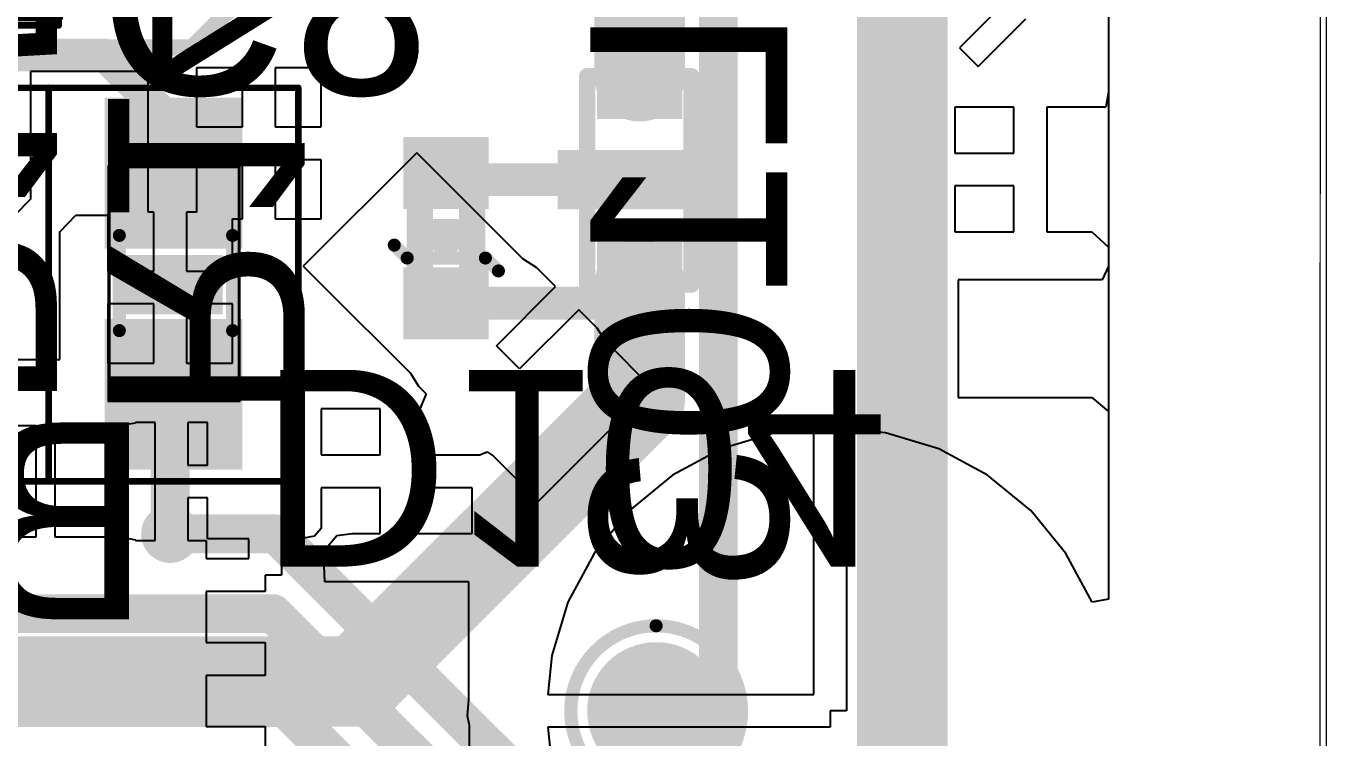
# Model space of a CAD drawing. Extents: x 215 to 281, y 31 to 138.
# Drawn here: x 262.56 to 272.63, y 46.36 to 51.86 of the extents above; entities that cross this region are included whole.
import ezdxf

# ---------------------------------------------------------------- set-up
doc = ezdxf.new("R2010")
doc.units = 0
doc.layers.get('0').update_dxf_attribs({"linetype": 'CONTINUOUS'})
for name, color, linetype in [('BOTTOMLAYER', 5, 'CONTINUOUS'), ('BOTTOMOVERLAY', 54, 'CONTINUOUS'), ('BOTTOMPASTE', 16, 'CONTINUOUS'), ('BOTTOMSOLDER', 6, 'CONTINUOUS'), ('CONNECTLAYER', 7, 'CONTINUOUS'), ('KEEPOUTLAYER', 6, 'CONTINUOUS'), ('MECHANICAL1', 6, 'CONTINUOUS'), ('MECHANICAL16', 56, 'CONTINUOUS'), ('MECHANICAL2', 216, 'CONTINUOUS'), ('MECHANICAL6', 56, 'CONTINUOUS'), ('MIDLAYER1', 16, 'CONTINUOUS'), ('MIDLAYER14', 9, 'CONTINUOUS'), ('MIDLAYER2', 76, 'CONTINUOUS'), ('MIDLAYER3', 90, 'CONTINUOUS'), ('MULTILAYER', 9, 'CONTINUOUS'), ('PADHOLELAYER', 156, 'CONTINUOUS'), ('TOPLAYER', 1, 'CONTINUOUS'), ('VIAHOLELAYER', 16, 'CONTINUOUS')]:
    doc.layers.add(name, color=color, linetype=linetype)

# ---------------------------------------------------------------- blocks, each defined once
blk = doc.blocks.new('0603_RES_B_3')
at = {"layer": 'BOTTOMLAYER'}
for points in [[(-1.409, -0.508), (-0.291, -0.508), (-1.409, 0.508), (-0.291, 0.508)], [(0.305, -0.508), (1.422, -0.508), (0.305, 0.508), (1.422, 0.508)]]:
    blk.add_solid(points, dxfattribs=at)
at = {"layer": 'BOTTOMOVERLAY'}
blk.add_solid([(-0.229, -0.381), (0.229, -0.381), (-0.229, 0.381), (0.229, 0.381)], dxfattribs=at)
at = {"layer": 'BOTTOMPASTE'}
for points in [[(-1.307, -0.406), (-0.393, -0.406), (-1.307, 0.406), (-0.393, 0.406)], [(0.406, -0.406), (1.321, -0.406), (0.406, 0.406), (1.321, 0.406)]]:
    blk.add_solid(points, dxfattribs=at)
at = {"layer": 'BOTTOMSOLDER'}
for points in [[(-1.434, -0.533), (-0.266, -0.533), (-1.434, 0.533), (-0.266, 0.533)], [(0.279, -0.533), (1.448, -0.533), (0.279, 0.533), (1.448, 0.533)]]:
    blk.add_solid(points, dxfattribs=at)
at = {"layer": 'MECHANICAL16'}
for points, const_width in [([(1.524, 0.965), (-1.524, 0.965)], 0.0508), ([(-1.524, 0.965), (-1.524, -0.965)], 0.0508), ([(1.524, 0.965), (1.524, -0.965)], 0.0508), ([(-0.9, 0.5), (0.914, 0.5)], 0.0254), ([(-0.9, 0.5), (-0.9, -0.508)], 0.0254), ([(0.914, 0.5), (0.914, -0.508)], 0.0254), ([(-0.356, 0.419), (0.381, 0.419)], 0.102), ([(-0.9, -0.508), (0.914, -0.508)], 0.0254), ([(-0.356, -0.457), (0.381, -0.457)], 0.102), ([(-1.524, -0.965), (1.524, -0.965)], 0.0508)]:
    blk.add_lwpolyline(points, dxfattribs=dict(at, const_width=const_width))
for points, const_width in [([(-1.537, 0.965, 1), (-1.511, 0.965, 1)], 0.0254), ([(-1.537, 0.965, 1), (-1.511, 0.965, 1)], 0.0254), ([(1.511, 0.965, 1), (1.537, 0.965, 1)], 0.0254), ([(1.511, 0.965, 1), (1.537, 0.965, 1)], 0.0254), ([(-0.906, 0.5, 1), (-0.894, 0.5, 1)], 0.0127), ([(-0.906, 0.5, 1), (-0.894, 0.5, 1)], 0.0127), ([(0.908, 0.5, 1), (0.921, 0.5, 1)], 0.0127), ([(0.908, 0.5, 1), (0.921, 0.5, 1)], 0.0127), ([(-0.381, 0.419, 1), (-0.331, 0.419, 1)], 0.0508), ([(0.356, 0.419, 1), (0.406, 0.419, 1)], 0.0508), ([(-0.906, -0.508, 1), (-0.894, -0.508, 1)], 0.0127), ([(-0.906, -0.508, 1), (-0.894, -0.508, 1)], 0.0127), ([(-0.381, -0.457, 1), (-0.331, -0.457, 1)], 0.0508), ([(0.356, -0.457, 1), (0.406, -0.457, 1)], 0.0508), ([(0.908, -0.508, 1), (0.921, -0.508, 1)], 0.0127), ([(0.908, -0.508, 1), (0.921, -0.508, 1)], 0.0127), ([(-1.537, -0.965, 1), (-1.511, -0.965, 1)], 0.0254), ([(-1.537, -0.965, 1), (-1.511, -0.965, 1)], 0.0254), ([(1.511, -0.965, 1), (1.537, -0.965, 1)], 0.0254), ([(1.511, -0.965, 1), (1.537, -0.965, 1)], 0.0254)]:
    blk.add_lwpolyline(points, format="xyb", close=True, dxfattribs=dict(at, const_width=const_width))
for points in [[(-0.838, -0.482), (-0.338, -0.482), (-0.838, 0.47), (-0.338, 0.47)], [(0.33, -0.483), (0.838, -0.483), (0.33, 0.47), (0.838, 0.47)]]:
    blk.add_solid(points, dxfattribs=at)
at = {"layer": 'MECHANICAL6'}
blk.add_solid([(-0.2, -0.305), (0.203, -0.305), (-0.2, 0.3), (0.203, 0.3)], dxfattribs=at)
blk = doc.blocks.new('0603_RES_B_4')
at = {"layer": 'BOTTOMLAYER'}
for points in [[(-1.409, -0.508), (-0.291, -0.508), (-1.409, 0.508), (-0.291, 0.508)], [(0.305, -0.508), (1.422, -0.508), (0.305, 0.508), (1.422, 0.508)]]:
    blk.add_solid(points, dxfattribs=at)
at = {"layer": 'BOTTOMOVERLAY'}
blk.add_solid([(-0.229, -0.381), (0.229, -0.381), (-0.229, 0.381), (0.229, 0.381)], dxfattribs=at)
at = {"layer": 'BOTTOMPASTE'}
for points in [[(-1.307, -0.406), (-0.393, -0.406), (-1.307, 0.406), (-0.393, 0.406)], [(0.406, -0.406), (1.321, -0.406), (0.406, 0.406), (1.321, 0.406)]]:
    blk.add_solid(points, dxfattribs=at)
at = {"layer": 'BOTTOMSOLDER'}
for points in [[(-1.434, -0.533), (-0.266, -0.533), (-1.434, 0.533), (-0.266, 0.533)], [(0.279, -0.533), (1.448, -0.533), (0.279, 0.533), (1.448, 0.533)]]:
    blk.add_solid(points, dxfattribs=at)
at = {"layer": 'MECHANICAL16'}
for points, const_width in [([(-1.524, 0.965), (1.524, 0.965)], 0.0508), ([(-1.524, 0.965), (-1.524, -0.965)], 0.0508), ([(1.524, 0.965), (1.524, -0.965)], 0.0508), ([(-0.9, 0.5), (0.914, 0.5)], 0.0254), ([(-0.9, 0.5), (-0.9, -0.508)], 0.0254), ([(0.914, 0.5), (0.914, -0.508)], 0.0254), ([(-0.356, 0.419), (0.381, 0.419)], 0.102), ([(0.914, -0.508), (-0.9, -0.508)], 0.0254), ([(-0.356, -0.457), (0.381, -0.457)], 0.102), ([(-1.524, -0.965), (1.524, -0.965)], 0.0508)]:
    blk.add_lwpolyline(points, dxfattribs=dict(at, const_width=const_width))
for points, const_width in [([(-1.537, 0.965, 1), (-1.511, 0.965, 1)], 0.0254), ([(-1.537, 0.965, 1), (-1.511, 0.965, 1)], 0.0254), ([(1.511, 0.965, 1), (1.537, 0.965, 1)], 0.0254), ([(1.511, 0.965, 1), (1.537, 0.965, 1)], 0.0254), ([(-0.906, 0.5, 1), (-0.894, 0.5, 1)], 0.0127), ([(-0.906, 0.5, 1), (-0.894, 0.5, 1)], 0.0127), ([(0.908, 0.5, 1), (0.921, 0.5, 1)], 0.0127), ([(0.908, 0.5, 1), (0.921, 0.5, 1)], 0.0127), ([(-0.381, 0.419, 1), (-0.331, 0.419, 1)], 0.0508), ([(0.356, 0.419, 1), (0.406, 0.419, 1)], 0.0508), ([(-0.906, -0.508, 1), (-0.894, -0.508, 1)], 0.0127), ([(-0.906, -0.508, 1), (-0.894, -0.508, 1)], 0.0127), ([(-0.381, -0.457, 1), (-0.331, -0.457, 1)], 0.0508), ([(0.356, -0.457, 1), (0.406, -0.457, 1)], 0.0508), ([(0.908, -0.508, 1), (0.921, -0.508, 1)], 0.0127), ([(0.908, -0.508, 1), (0.921, -0.508, 1)], 0.0127), ([(-1.537, -0.965, 1), (-1.511, -0.965, 1)], 0.0254), ([(-1.537, -0.965, 1), (-1.511, -0.965, 1)], 0.0254), ([(1.511, -0.965, 1), (1.537, -0.965, 1)], 0.0254), ([(1.511, -0.965, 1), (1.537, -0.965, 1)], 0.0254)]:
    blk.add_lwpolyline(points, format="xyb", close=True, dxfattribs=dict(at, const_width=const_width))
for points in [[(-0.838, -0.482), (-0.338, -0.482), (-0.838, 0.47), (-0.338, 0.47)], [(0.33, -0.483), (0.838, -0.483), (0.33, 0.47), (0.838, 0.47)]]:
    blk.add_solid(points, dxfattribs=at)
at = {"layer": 'MECHANICAL6'}
blk.add_solid([(-0.2, -0.305), (0.203, -0.305), (-0.2, 0.3), (0.203, 0.3)], dxfattribs=at)
blk = doc.blocks.new('PAD_04X_04_B_7')
at = {"layer": 'BOTTOMLAYER', "const_width": 0.508}
blk.add_lwpolyline([(-0.254, 0, 1), (0.254, 0, 1)], format="xyb", close=True, dxfattribs=at)
at = {"layer": 'BOTTOMOVERLAY'}
for points, const_width in [([(0.6604, 0, 1), (-0.6604, 0, 1)], 0.1016), ([(-0.6858, 0, 1), (-0.635, 0, 1)], 0.0508), ([(0.635, 0, 1), (0.6858, 0, 1)], 0.0508)]:
    blk.add_lwpolyline(points, format="xyb", close=True, dxfattribs=dict(at, const_width=const_width))
at = {"layer": 'BOTTOMSOLDER', "const_width": 0.5334}
blk.add_lwpolyline([(-0.2667, 0, 1), (0.2667, 0, 1)], format="xyb", close=True, dxfattribs=at)
blk = doc.blocks.new('LENSMOUNT_LARGE_M12_12')
at = {"layer": 'MECHANICAL16', "const_width": 0.127}
for points in [[(-10, -2), (-10, -6.9)], [(-10, -6.9), (-6.9, -10)]]:
    blk.add_lwpolyline(points, dxfattribs=at)
at = {"layer": 'MECHANICAL16', "const_width": 0.0635}
blk.add_lwpolyline([(-10.032, -6.9, 1), (-9.968, -6.9, 1)], format="xyb", close=True, dxfattribs=at)
blk.add_lwpolyline([(-10.032, -6.9, 1), (-9.968, -6.9, 1)], format="xyb", close=True, dxfattribs=at)
blk = doc.blocks.new('R0402_B_23')
at = {"layer": 'BOTTOMLAYER'}
for points in [[(-0.754, -0.305), (-0.246, -0.305), (-0.754, 0.305), (-0.246, 0.305)], [(0.254, -0.305), (0.762, -0.305), (0.254, 0.305), (0.762, 0.305)]]:
    blk.add_solid(points, dxfattribs=at)
at = {"layer": 'BOTTOMOVERLAY'}
blk.add_solid([(-0.076, -0.305), (0.076, -0.305), (-0.076, 0.3), (0.076, 0.3)], dxfattribs=at)
at = {"layer": 'BOTTOMPASTE'}
for points in [[(-0.652, -0.203), (-0.348, -0.203), (-0.652, 0.203), (-0.348, 0.203)], [(0.356, -0.203), (0.66, -0.203), (0.356, 0.203), (0.66, 0.203)]]:
    blk.add_solid(points, dxfattribs=at)
at = {"layer": 'BOTTOMSOLDER'}
for points in [[(-0.779, -0.33), (-0.221, -0.33), (-0.779, 0.33), (-0.221, 0.33)], [(0.229, -0.33), (0.787, -0.33), (0.229, 0.33), (0.787, 0.33)]]:
    blk.add_solid(points, dxfattribs=at)
at = {"layer": 'MECHANICAL16'}
for points, const_width in [([(-0.95, -0.508), (-0.95, 0.5)], 0.0508), ([(-0.95, 0.5), (0.965, 0.5)], 0.0508), ([(0.965, -0.508), (0.965, 0.5)], 0.0508), ([(-0.6, 0.3), (-0.6, -0.305)], 0.0254), ([(-0.6, 0.3), (0.61, 0.3)], 0.0254), ([(-0.508, 0.203), (0.508, 0.203)], 0.203), ([(0.61, -0.305), (0.61, 0.3)], 0.0254), ([(-0.508, -0.203), (0.508, -0.203)], 0.203), ([(-0.6, -0.305), (0.61, -0.305)], 0.0254), ([(-0.95, -0.508), (0.965, -0.508)], 0.0508)]:
    blk.add_lwpolyline(points, dxfattribs=dict(at, const_width=const_width))
for points, const_width in [([(-0.963, 0.5, 1), (-0.937, 0.5, 1)], 0.0254), ([(-0.963, 0.5, 1), (-0.937, 0.5, 1)], 0.0254), ([(0.952, 0.5, 1), (0.978, 0.5, 1)], 0.0254), ([(0.952, 0.5, 1), (0.978, 0.5, 1)], 0.0254), ([(-0.606, 0.3, 1), (-0.594, 0.3, 1)], 0.0127), ([(-0.606, 0.3, 1), (-0.594, 0.3, 1)], 0.0127), ([(-0.559, 0.203, 1), (-0.457, 0.203, 1)], 0.102), ([(0.457, 0.203, 1), (0.559, 0.203, 1)], 0.102), ([(0.603, 0.3, 1), (0.616, 0.3, 1)], 0.0127), ([(0.603, 0.3, 1), (0.616, 0.3, 1)], 0.0127), ([(-0.559, -0.203, 1), (-0.457, -0.203, 1)], 0.102), ([(0.457, -0.203, 1), (0.559, -0.203, 1)], 0.102), ([(-0.606, -0.305, 1), (-0.594, -0.305, 1)], 0.0127), ([(-0.606, -0.305, 1), (-0.594, -0.305, 1)], 0.0127), ([(0.603, -0.305, 1), (0.616, -0.305, 1)], 0.0127), ([(0.603, -0.305, 1), (0.616, -0.305, 1)], 0.0127), ([(-0.963, -0.508, 1), (-0.937, -0.508, 1)], 0.0254), ([(-0.963, -0.508, 1), (-0.937, -0.508, 1)], 0.0254), ([(0.952, -0.508, 1), (0.978, -0.508, 1)], 0.0254), ([(0.952, -0.508, 1), (0.978, -0.508, 1)], 0.0254)]:
    blk.add_lwpolyline(points, format="xyb", close=True, dxfattribs=dict(at, const_width=const_width))
for points in [[(-0.711, -0.305), (-0.406, -0.305), (-0.711, 0.305), (-0.406, 0.305)], [(0.406, -0.305), (0.711, -0.305), (0.406, 0.305), (0.711, 0.305)]]:
    blk.add_solid(points, dxfattribs=at)
at = {"layer": 'MECHANICAL2', "const_width": 0.05}
for points in [[(-0.95, 0.45), (-0.95, -0.45)], [(-0.95, 0.45), (0.975, 0.45)], [(0.975, -0.45), (0.975, 0.45)], [(-0.95, -0.45), (0.975, -0.45)]]:
    blk.add_lwpolyline(points, dxfattribs=at)
at = {"layer": 'MECHANICAL2', "const_width": 0.025}
for points in [[(-0.962, 0.45, 1), (-0.938, 0.45, 1)], [(-0.962, 0.45, 1), (-0.938, 0.45, 1)], [(0.962, 0.45, 1), (0.987, 0.45, 1)], [(0.962, 0.45, 1), (0.987, 0.45, 1)], [(-0.962, -0.45, 1), (-0.938, -0.45, 1)], [(-0.962, -0.45, 1), (-0.938, -0.45, 1)], [(0.962, -0.45, 1), (0.987, -0.45, 1)], [(0.962, -0.45, 1), (0.987, -0.45, 1)]]:
    blk.add_lwpolyline(points, format="xyb", close=True, dxfattribs=at)
blk = doc.blocks.new('KYOCERA_KNH16_DA_B_33')
at = {"layer": 'BOTTOMLAYER'}
for points in [[(-0.203, 0.197), (0.203, 0.197), (-0.203, 0.603), (0.203, 0.603)], [(-1.105, -0.305), (-0.495, -0.305), (-1.105, 0.305), (-0.495, 0.305)], [(0.508, -0.305), (1.118, -0.305), (0.508, 0.305), (1.118, 0.305)], [(-0.203, -0.203), (0.203, -0.203), (-0.203, 0.203), (0.203, 0.203)], [(-0.203, -0.61), (0.203, -0.61), (-0.203, -0.203), (0.203, -0.203)]]:
    blk.add_solid(points, dxfattribs=at)
at = {"layer": 'BOTTOMOVERLAY', "const_width": 0.127}
for points in [[(0.813, 0.4), (-0.8, 0.4)], [(-0.8, -0.406), (-0.8, 0.4)], [(0.813, -0.406), (0.813, 0.4)], [(0.813, -0.406), (-0.8, -0.406)]]:
    blk.add_lwpolyline(points, dxfattribs=at)
at = {"layer": 'BOTTOMOVERLAY', "const_width": 0.0635}
for points in [[(-0.832, 0.4, 1), (-0.768, 0.4, 1)], [(-0.832, 0.4, 1), (-0.768, 0.4, 1)], [(0.781, 0.4, 1), (0.845, 0.4, 1)], [(0.781, 0.4, 1), (0.845, 0.4, 1)], [(-0.832, -0.406, 1), (-0.768, -0.406, 1)], [(-0.832, -0.406, 1), (-0.768, -0.406, 1)], [(0.781, -0.406, 1), (0.845, -0.406, 1)], [(0.781, -0.406, 1), (0.845, -0.406, 1)]]:
    blk.add_lwpolyline(points, format="xyb", close=True, dxfattribs=at)
at = {"layer": 'BOTTOMPASTE'}
for points in [[(-0.102, 0.298), (0.102, 0.298), (-0.102, 0.502), (0.102, 0.502)], [(-1.003, -0.203), (-0.597, -0.203), (-1.003, 0.203), (-0.597, 0.203)], [(0.61, -0.203), (1.016, -0.203), (0.61, 0.203), (1.016, 0.203)], [(-0.102, -0.508), (0.102, -0.508), (-0.102, -0.305), (0.102, -0.305)]]:
    blk.add_solid(points, dxfattribs=at)
at = {"layer": 'BOTTOMSOLDER'}
for points in [[(-0.229, 0.171), (0.229, 0.171), (-0.229, 0.629), (0.229, 0.629)], [(-1.13, -0.33), (-0.47, -0.33), (-1.13, 0.33), (-0.47, 0.33)], [(0.483, -0.33), (1.143, -0.33), (0.483, 0.33), (1.143, 0.33)], [(-0.229, -0.229), (0.229, -0.229), (-0.229, 0.229), (0.229, 0.229)], [(-0.229, -0.635), (0.229, -0.635), (-0.229, -0.178), (0.229, -0.178)]]:
    blk.add_solid(points, dxfattribs=at)
at = {"layer": 'MIDLAYER1'}
blk.add_solid([(-0.203, -0.203), (0.203, -0.203), (-0.203, 0.203), (0.203, 0.203)], dxfattribs=at)
at = {"layer": 'MIDLAYER14'}
blk.add_solid([(-0.203, -0.203), (0.203, -0.203), (-0.203, 0.203), (0.203, 0.203)], dxfattribs=at)
at = {"layer": 'MIDLAYER2'}
blk.add_solid([(-0.203, -0.203), (0.203, -0.203), (-0.203, 0.203), (0.203, 0.203)], dxfattribs=at)
at = {"layer": 'MIDLAYER3'}
blk.add_solid([(-0.203, -0.203), (0.203, -0.203), (-0.203, 0.203), (0.203, 0.203)], dxfattribs=at)
at = {"layer": 'MULTILAYER'}
blk.add_solid([(-0.203, -0.203), (0.203, -0.203), (-0.203, 0.203), (0.203, 0.203)], dxfattribs=at)
at = {"layer": 'PADHOLELAYER', "const_width": 0.152}
blk.add_lwpolyline([(-0.076, 0, 1), (0.076, 0, 1)], format="xyb", close=True, dxfattribs=at)
at = {"layer": 'TOPLAYER'}
blk.add_solid([(-0.203, -0.203), (0.203, -0.203), (-0.203, 0.203), (0.203, 0.203)], dxfattribs=at)
blk = doc.blocks.new('0402_TVS_B_35')
at = {"layer": 'BOTTOMLAYER'}
for points in [[(-0.754, -0.305), (-0.246, -0.305), (-0.754, 0.305), (-0.246, 0.305)], [(0.254, -0.305), (0.762, -0.305), (0.254, 0.305), (0.762, 0.305)]]:
    blk.add_solid(points, dxfattribs=at)
at = {"layer": 'BOTTOMOVERLAY'}
for points, const_width in [([(-0.05, 0.4), (-0.15, 0.3)], 0.102), ([(-0.15, 0.3), (-0.15, -0.305)], 0.102), ([(0.076, 0.152), (-0.076, 0)], 0.152), ([(0.076, 0.152), (0.076, 0)], 0.152), ([(-0.076, 0), (0.076, -0.152)], 0.152), ([(0.076, 0), (-0.076, 0)], 0.152), ([(0.076, 0), (0.076, -0.152)], 0.152), ([(-0.15, -0.305), (-0.25, -0.406)], 0.102)]:
    blk.add_lwpolyline(points, dxfattribs=dict(at, const_width=const_width))
for points, const_width in [([(-0.075, 0.4, 1), (-0.025, 0.4, 1)], 0.0508), ([(-0.175, 0.3, 1), (-0.125, 0.3, 1)], 0.0508), ([(-0.175, 0.3, 1), (-0.125, 0.3, 1)], 0.0508), ([(0.038, 0.152, 1), (0.114, 0.152, 1)], 0.0762), ([(0.038, 0.152, 1), (0.114, 0.152, 1)], 0.0762), ([(-0.114, 0, 1), (-0.038, 0, 1)], 0.0762), ([(-0.114, 0, 1), (-0.038, 0, 1)], 0.0762), ([(-0.114, 0, 1), (-0.038, 0, 1)], 0.0762), ([(0.038, 0, 1), (0.114, 0, 1)], 0.0762), ([(0.038, 0, 1), (0.114, 0, 1)], 0.0762), ([(0.038, 0, 1), (0.114, 0, 1)], 0.0762), ([(0.038, -0.152, 1), (0.114, -0.152, 1)], 0.0762), ([(0.038, -0.152, 1), (0.114, -0.152, 1)], 0.0762), ([(-0.175, -0.305, 1), (-0.125, -0.305, 1)], 0.0508), ([(-0.175, -0.305, 1), (-0.125, -0.305, 1)], 0.0508), ([(-0.275, -0.406, 1), (-0.225, -0.406, 1)], 0.0508)]:
    blk.add_lwpolyline(points, format="xyb", close=True, dxfattribs=dict(at, const_width=const_width))
at = {"layer": 'BOTTOMPASTE'}
for points in [[(-0.652, -0.203), (-0.348, -0.203), (-0.652, 0.203), (-0.348, 0.203)], [(0.356, -0.203), (0.66, -0.203), (0.356, 0.203), (0.66, 0.203)]]:
    blk.add_solid(points, dxfattribs=at)
at = {"layer": 'BOTTOMSOLDER'}
for points in [[(-0.779, -0.33), (-0.221, -0.33), (-0.779, 0.33), (-0.221, 0.33)], [(0.229, -0.33), (0.787, -0.33), (0.229, 0.33), (0.787, 0.33)]]:
    blk.add_solid(points, dxfattribs=at)
at = {"layer": 'MECHANICAL16', "const_width": 0.203}
for points in [[(0.508, 0.203), (-0.508, 0.203)], [(-0.508, -0.203), (0.508, -0.203)]]:
    blk.add_lwpolyline(points, dxfattribs=at)
at = {"layer": 'MECHANICAL16', "const_width": 0.102}
for points in [[(-0.559, 0.203, 1), (-0.457, 0.203, 1)], [(0.457, 0.203, 1), (0.559, 0.203, 1)], [(-0.559, -0.203, 1), (-0.457, -0.203, 1)], [(0.457, -0.203, 1), (0.559, -0.203, 1)]]:
    blk.add_lwpolyline(points, format="xyb", close=True, dxfattribs=at)
at = {"layer": 'MECHANICAL16'}
for points in [[(-0.711, -0.305), (-0.406, -0.305), (-0.711, 0.305), (-0.406, 0.305)], [(0.406, -0.305), (0.711, -0.305), (0.406, 0.305), (0.711, 0.305)]]:
    blk.add_solid(points, dxfattribs=at)

msp = doc.modelspace()

# ---------------------------------------------------------------- linework, layer by layer
at = {"layer": 'BOTTOMLAYER'}
for points, const_width in [([(267.31, 51.473), (267.31, 52.4)], 0.7), ([(261.061, 51.638), (263.169, 51.638)], 0.254), ([(263.169, 51.638), (263.703, 51.105)], 0.254), ([(263.703, 50.724), (263.703, 51.105)], 0.254), ([(265.862, 50.673), (266.903, 50.673)], 0.254), ([(267.31, 48.971), (267.31, 49.86)], 0.7), ([(265.811, 49.716), (267.165, 49.716)], 0.254), ([(265.125, 46.787), (267.31, 48.971)], 0.7), ([(263.677, 47.93), (263.677, 49.163)], 0.3), ([(259.359, 46.787), (265.125, 46.787)], 0.7)]:
    msp.add_lwpolyline(points, dxfattribs=dict(at, const_width=const_width))
for points, const_width in [([(263.106, 51.638, 1), (263.233, 51.638, 1)], 0.127), ([(263.106, 51.638, 1), (263.233, 51.638, 1)], 0.127), ([(267.135, 51.473, 1), (267.485, 51.473, 1)], 0.35), ([(263.639, 51.105, 1), (263.766, 51.105, 1)], 0.127), ([(263.639, 51.105, 1), (263.766, 51.105, 1)], 0.127), ([(263.639, 50.724, 1), (263.766, 50.724, 1)], 0.127), ([(265.798, 50.673, 1), (265.925, 50.673, 1)], 0.127), ([(266.84, 50.673, 1), (266.967, 50.673, 1)], 0.127), ([(267.135, 49.86, 1), (267.485, 49.86, 1)], 0.35), ([(265.748, 49.716, 1), (265.875, 49.716, 1)], 0.127), ([(267.102, 49.716, 1), (267.229, 49.716, 1)], 0.127), ([(267.135, 48.971, 1), (267.485, 48.971, 1)], 0.35), ([(267.135, 48.971, 1), (267.485, 48.971, 1)], 0.35), ([(263.602, 49.163, 1), (263.752, 49.163, 1)], 0.15), ([(263.565, 47.93, 1), (263.79, 47.93, 1)], 0.225), ([(263.602, 47.93, 1), (263.752, 47.93, 1)], 0.15), ([(264.95, 46.787, 1), (265.3, 46.787, 1)], 0.35), ([(264.95, 46.787, 1), (265.3, 46.787, 1)], 0.35), ([(267.705, 46.584, 1), (267.93, 46.584, 1)], 0.225)]:
    msp.add_lwpolyline(points, format="xyb", close=True, dxfattribs=dict(at, const_width=const_width))
at = {"layer": 'CONNECTLAYER'}
for p, q in [((270.936, 52.377), (270.936, 47.424)), ((270.936, 52.377), (270.936, 47.424)), ((270.936, 52.344), (270.936, 51.352)), ((270.153, 52.062), (269.785, 51.694)), ((269.929, 51.55), (270.297, 51.918)), ((269.785, 51.694), (269.929, 51.55)), ((264.236, 51.538), (263.881, 51.538)), ((263.881, 51.538), (263.881, 51.081)), ((264.236, 51.081), (264.236, 51.538)), ((264.846, 51.538), (264.49, 51.538)), ((264.49, 51.538), (264.49, 51.081)), ((264.846, 51.081), (264.846, 51.538)), ((263.508, 51.511), (262.597, 51.511)), ((262.597, 51.511), (262.597, 50.521)), ((263.508, 50.421), (263.508, 51.511)), ((270.936, 51.352), (270.916, 51.234)), ((270.205, 51.234), (269.748, 51.234)), ((269.748, 51.234), (269.748, 50.878)), ((270.205, 50.878), (270.205, 51.234)), ((270.809, 51.234), (270.459, 51.234)), ((270.459, 51.234), (270.459, 50.751)), ((270.916, 51.234), (270.809, 51.234)), ((263.881, 51.081), (264.236, 51.081)), ((264.49, 51.081), (264.846, 51.081)), ((265.585, 50.881), (264.707, 50.003)), ((265.962, 50.504), (265.585, 50.881)), ((269.748, 50.878), (270.205, 50.878)), ((264.236, 50.827), (263.881, 50.827)), ((263.881, 50.827), (263.881, 50.421)), ((264.236, 50.37), (264.236, 50.827)), ((264.846, 50.827), (264.49, 50.827)), ((264.49, 50.827), (264.49, 50.37)), ((264.846, 50.37), (264.846, 50.827)), ((270.459, 50.751), (270.459, 50.268)), ((270.205, 50.624), (269.748, 50.624)), ((269.748, 50.624), (269.748, 50.268)), ((270.205, 50.268), (270.205, 50.624)), ((262.597, 50.521), (262.472, 50.394)), ((266.013, 50.452), (265.962, 50.504)), ((266.103, 50.362), (266.013, 50.452)), ((262.823, 50.27), (262.948, 50.397)), ((262.948, 50.397), (263.195, 50.397)), ((263.195, 50.397), (263.195, 49.964)), ((263.55, 50.421), (263.508, 50.421)), ((263.55, 49.964), (263.55, 50.421)), ((263.881, 50.421), (263.804, 50.421)), ((263.804, 50.421), (263.804, 49.964)), ((264.16, 49.964), (264.16, 50.37)), ((264.16, 50.37), (264.236, 50.37)), ((264.49, 50.37), (264.846, 50.37)), ((266.406, 50.06), (266.103, 50.362)), ((262.823, 49.279), (262.823, 50.27)), ((269.748, 50.268), (270.205, 50.268)), ((270.459, 50.268), (270.809, 50.268)), ((270.809, 50.268), (270.936, 50.15)), ((270.936, 50.15), (270.936, 50.004)), ((266.515, 49.989), (266.406, 50.06)), ((263.195, 49.964), (263.55, 49.964)), ((263.804, 49.964), (264.16, 49.964)), ((264.707, 50.003), (265.084, 49.626)), ((266.582, 49.922), (266.515, 49.989)), ((270.936, 50.004), (270.889, 49.896)), ((266.201, 49.387), (266.659, 49.845)), ((266.659, 49.845), (266.582, 49.922)), ((270.809, 49.896), (269.775, 49.896)), ((269.775, 49.896), (269.775, 48.985)), ((270.889, 49.896), (270.809, 49.896)), ((263.55, 49.71), (263.195, 49.71)), ((263.195, 49.71), (263.195, 49.252)), ((263.55, 49.252), (263.55, 49.71)), ((264.16, 49.71), (263.804, 49.71)), ((263.804, 49.71), (263.804, 49.252)), ((264.16, 49.252), (264.16, 49.71)), ((265.084, 49.626), (265.174, 49.536)), ((266.838, 49.666), (266.38, 49.208)), ((266.912, 49.592), (266.838, 49.666)), ((265.174, 49.536), (265.226, 49.484)), ((266.982, 49.522), (266.912, 49.592)), ((267.045, 49.421), (266.982, 49.522)), ((265.226, 49.484), (265.536, 49.174)), ((267.404, 49.062), (267.045, 49.421)), ((266.38, 49.208), (266.201, 49.387)), ((261.965, 49.279), (262.823, 49.279)), ((263.195, 49.252), (263.55, 49.252)), ((263.804, 49.252), (264.16, 49.252)), ((265.536, 49.174), (265.599, 49.073)), ((265.599, 49.073), (265.658, 49.014)), ((266.526, 48.184), (267.404, 49.062)), ((265.658, 49.014), (265.609, 48.897)), ((269.775, 48.985), (270.809, 48.985)), ((270.809, 48.985), (270.936, 48.877)), ((265.303, 48.897), (264.846, 48.897)), ((264.846, 48.897), (264.846, 48.541)), ((265.303, 48.541), (265.303, 48.897)), ((265.609, 48.897), (265.557, 48.897)), ((265.557, 48.897), (265.557, 48.541)), ((270.936, 48.877), (270.936, 47.424)), ((262.64, 48.766), (262.135, 48.766)), ((262.64, 47.906), (262.64, 48.766)), ((263.281, 48.766), (262.785, 48.766)), ((262.785, 48.766), (262.785, 47.906)), ((263.408, 48.788), (263.281, 48.766)), ((263.56, 48.793), (263.408, 48.793)), ((263.408, 48.793), (263.408, 48.788)), ((263.56, 48.336), (263.56, 48.793)), ((263.967, 48.793), (263.814, 48.793)), ((263.814, 48.793), (263.814, 48.463)), ((263.967, 48.463), (263.967, 48.793)), ((268.656, 48.742), (268.355, 48.713)), ((268.656, 48.742), (268.355, 48.713)), ((268.656, 48.742), (268.355, 48.713)), ((268.656, 46.687), (268.656, 48.742)), ((268.656, 46.687), (268.656, 48.742)), ((268.656, 46.687), (268.656, 48.742)), ((269.211, 48.713), (268.91, 48.742)), ((268.91, 48.742), (268.91, 46.56)), ((269.211, 48.713), (268.91, 48.742)), ((268.91, 48.742), (268.91, 46.56)), ((269.211, 48.713), (268.91, 48.742)), ((268.91, 48.742), (268.91, 46.56)), ((268.355, 48.713), (267.943, 48.588)), ((268.355, 48.713), (267.943, 48.588)), ((268.355, 48.713), (267.943, 48.588)), ((269.623, 48.588), (269.211, 48.713)), ((269.623, 48.588), (269.211, 48.713)), ((269.623, 48.588), (269.211, 48.713)), ((264.846, 48.541), (265.303, 48.541)), ((265.557, 48.541), (266.074, 48.541)), ((266.074, 48.541), (266.13, 48.564)), ((266.13, 48.564), (266.175, 48.535)), ((266.175, 48.535), (266.526, 48.184)), ((267.943, 48.588), (267.563, 48.385)), ((267.943, 48.588), (267.563, 48.385)), ((267.943, 48.588), (267.563, 48.385)), ((270.002, 48.385), (269.623, 48.588)), ((270.002, 48.385), (269.623, 48.588)), ((270.002, 48.385), (269.623, 48.588)), ((263.814, 48.463), (263.967, 48.463)), ((263.56, 47.879), (263.56, 48.336)), ((267.563, 48.385), (267.231, 48.112)), ((267.563, 48.385), (267.231, 48.112)), ((267.563, 48.385), (267.231, 48.112)), ((270.335, 48.112), (270.002, 48.385)), ((270.335, 48.112), (270.002, 48.385)), ((270.335, 48.112), (270.002, 48.385)), ((265.303, 48.287), (264.846, 48.287)), ((264.846, 48.287), (264.846, 48.089)), ((265.303, 47.932), (265.303, 48.287)), ((266.014, 48.287), (265.557, 48.287)), ((265.557, 48.287), (265.557, 47.932)), ((266.014, 47.932), (266.014, 48.287)), ((263.967, 48.209), (263.814, 48.209)), ((263.814, 48.209), (263.814, 47.879)), ((263.967, 48.001), (263.967, 48.209)), ((267.231, 48.112), (266.958, 47.779)), ((267.231, 48.112), (266.958, 47.779)), ((267.231, 48.112), (266.958, 47.779)), ((270.608, 47.779), (270.335, 48.112)), ((270.608, 47.779), (270.335, 48.112)), ((270.608, 47.779), (270.335, 48.112)), ((264.846, 48.089), (264.846, 47.971)), ((263.967, 47.891), (263.967, 48.001)), ((264.795, 47.913), (264.68, 47.891)), ((264.846, 47.971), (264.795, 47.913)), ((264.87, 47.805), (264.967, 47.917)), ((264.967, 47.917), (265.085, 47.932)), ((264.967, 47.917), (264.967, 47.917)), ((264.967, 47.917), (264.967, 47.917)), ((265.085, 47.932), (265.303, 47.932)), ((265.557, 47.932), (266.014, 47.932)), ((262.135, 47.906), (262.64, 47.906)), ((262.785, 47.906), (263.281, 47.906)), ((263.281, 47.906), (263.29, 47.906)), ((263.29, 47.906), (263.408, 47.885)), ((263.408, 47.885), (263.408, 47.879)), ((263.408, 47.879), (263.56, 47.879)), ((263.814, 47.879), (263.844, 47.879)), ((263.844, 47.879), (263.955, 47.879)), ((263.955, 47.879), (263.955, 47.768)), ((264.077, 47.891), (263.967, 47.891)), ((264.285, 47.891), (264.077, 47.891)), ((264.285, 47.738), (264.285, 47.891)), ((264.68, 47.891), (264.539, 47.891)), ((264.539, 47.891), (264.539, 47.611)), ((263.955, 47.768), (263.955, 47.738)), ((263.955, 47.738), (264.285, 47.738)), ((264.869, 47.685), (264.87, 47.805)), ((266.958, 47.779), (266.755, 47.4)), ((266.958, 47.779), (266.755, 47.4)), ((266.958, 47.779), (266.755, 47.4)), ((270.811, 47.4), (270.608, 47.779)), ((270.811, 47.4), (270.608, 47.779)), ((270.811, 47.4), (270.608, 47.779)), ((264.539, 47.611), (264.412, 47.611)), ((264.412, 47.611), (264.412, 47.484)), ((264.873, 47.559), (264.869, 47.685)), ((265.987, 47.559), (264.873, 47.559)), ((265.987, 46.648), (265.987, 47.559)), ((264.412, 47.484), (263.955, 47.484)), ((263.955, 47.484), (263.955, 47.368)), ((270.936, 47.424), (270.811, 47.4)), ((270.936, 47.424), (270.811, 47.4)), ((270.936, 47.424), (270.811, 47.4)), ((263.955, 47.368), (263.955, 47.241)), ((266.755, 47.4), (266.63, 46.988)), ((266.755, 47.4), (266.63, 46.988)), ((266.755, 47.4), (266.63, 46.988)), ((263.955, 47.241), (263.955, 47.205)), ((263.955, 47.205), (263.955, 47.088)), ((263.955, 47.088), (264.412, 47.088)), ((264.412, 47.088), (264.412, 46.834)), ((266.63, 46.988), (266.6, 46.687)), ((266.63, 46.988), (266.6, 46.687)), ((266.63, 46.988), (266.6, 46.687)), ((264.412, 46.834), (263.955, 46.834)), ((263.955, 46.834), (263.955, 46.718)), ((263.955, 46.718), (263.955, 46.591)), ((265.977, 46.521), (265.987, 46.648)), ((265.987, 46.648), (265.987, 46.648)), ((265.987, 46.648), (265.987, 46.648)), ((266.6, 46.687), (268.656, 46.687)), ((266.6, 46.687), (268.656, 46.687)), ((266.6, 46.687), (268.656, 46.687)), ((263.955, 46.591), (263.955, 46.555)), ((263.955, 46.555), (263.955, 46.438)), ((265.992, 46.447), (265.977, 46.521)), ((268.91, 46.56), (268.783, 46.56)), ((268.783, 46.56), (268.783, 46.433)), ((268.91, 46.56), (268.783, 46.56)), ((268.783, 46.56), (268.783, 46.433)), ((268.91, 46.56), (268.783, 46.56)), ((268.783, 46.56), (268.783, 46.433)), ((263.955, 46.438), (264.412, 46.438)), ((264.412, 46.438), (264.412, 46.184)), ((265.992, 46.142), (265.992, 46.447)), ((268.783, 46.433), (266.6, 46.433)), ((266.6, 46.433), (266.63, 46.132)), ((268.783, 46.433), (266.6, 46.433)), ((266.6, 46.433), (266.63, 46.132)), ((268.783, 46.433), (266.6, 46.433)), ((266.6, 46.433), (266.63, 46.132))]:
    msp.add_line(p, q, dxfattribs=at)
at = {"layer": 'KEEPOUTLAYER', "const_width": 0.01}
msp.add_lwpolyline([(272.569, 41.046), (272.593, 81.382)], dxfattribs=at)
at = {"layer": 'MECHANICAL1', "const_width": 0.01}
msp.add_lwpolyline([(272.622, 41.099), (272.622, 82.299)], dxfattribs=at)
at = {"layer": 'MIDLAYER1', "const_width": 0.3}
for points in [[(267.919, 38.811), (267.919, 56.439)], [(263.677, 47.93), (264.493, 47.93)], [(264.493, 47.93), (266.497, 45.926)], [(261.772, 47.313), (264.473, 47.313)], [(264.473, 47.313), (265.887, 45.899)], [(261.137, 46.584), (264.566, 46.584)], [(264.566, 46.584), (265.303, 45.847)]]:
    msp.add_lwpolyline(points, dxfattribs=at)
at = {"layer": 'MIDLAYER1'}
for points, const_width in [([(263.565, 47.93, 1), (263.79, 47.93, 1)], 0.225), ([(263.602, 47.93, 1), (263.752, 47.93, 1)], 0.15), ([(264.418, 47.93, 1), (264.568, 47.93, 1)], 0.15), ([(264.418, 47.93, 1), (264.568, 47.93, 1)], 0.15), ([(264.398, 47.313, 1), (264.548, 47.313, 1)], 0.15), ([(264.398, 47.313, 1), (264.548, 47.313, 1)], 0.15), ([(267.705, 46.584, 1), (267.93, 46.584, 1)], 0.225), ([(264.491, 46.584, 1), (264.641, 46.584, 1)], 0.15), ([(264.491, 46.584, 1), (264.641, 46.584, 1)], 0.15)]:
    msp.add_lwpolyline(points, format="xyb", close=True, dxfattribs=dict(at, const_width=const_width))
at = {"layer": 'MIDLAYER14', "const_width": 0.7}
msp.add_lwpolyline([(269.342, 44.374), (269.342, 71.984)], dxfattribs=at)
at = {"layer": 'MIDLAYER14', "const_width": 0.225}
for points in [[(263.565, 47.93, 1), (263.79, 47.93, 1)], [(267.705, 46.584, 1), (267.93, 46.584, 1)]]:
    msp.add_lwpolyline(points, format="xyb", close=True, dxfattribs=at)
at = {"layer": 'MULTILAYER', "const_width": 0.225}
for points in [[(263.565, 47.93, 1), (263.79, 47.93, 1)], [(267.705, 46.584, 1), (267.93, 46.584, 1)]]:
    msp.add_lwpolyline(points, format="xyb", close=True, dxfattribs=at)
at = {"layer": 'VIAHOLELAYER', "const_width": 0.1}
for points in [[(263.627, 47.93, 1), (263.727, 47.93, 1)], [(267.768, 46.584, 1), (267.868, 46.584, 1)]]:
    msp.add_lwpolyline(points, format="xyb", close=True, dxfattribs=at)

# ---------------------------------------------------------------- block references
for name, p, rotation in [('LENSMOUNT_LARGE_M12_12', (256.946, 61.697), 90), ('KYOCERA_KNH16_DA_B_33', (267.31, 50.673), 270), ('0603_RES_B_3', (261.772, 49.86), 90), ('0603_RES_B_4', (263.703, 49.86), 90), ('0402_TVS_B_35', (265.811, 50.216), 90), ('PAD_04X_04_B_7', (267.437, 46.558), 90)]:
    msp.add_blockref(name, p, dxfattribs=dict(rotation=rotation))
msp.add_blockref('R0402_B_23', (261.849, 52.375))

# ---------------------------------------------------------------- texts
at = {"layer": 'BOTTOMOVERLAY', "text_generation_flag": 2}
msp.add_text('BOOT1', height=1.524, dxfattribs=at).set_placement((263.525, 47.269))
at = {"layer": 'MECHANICAL16', "text_generation_flag": 2}
for s, rotation, p in [('C8', 180, (263.119, 52.857)), ('R15', 270, (261.277, 48.87)), ('R14', 270, (263.195, 48.793)), ('L103', 90, (268.453, 52.019)), ('D104', 180, (264.363, 49.2))]:
    msp.add_text(s, height=1.524, rotation=rotation, dxfattribs=at).set_placement(p)

doc.saveas('drawing.dxf')
